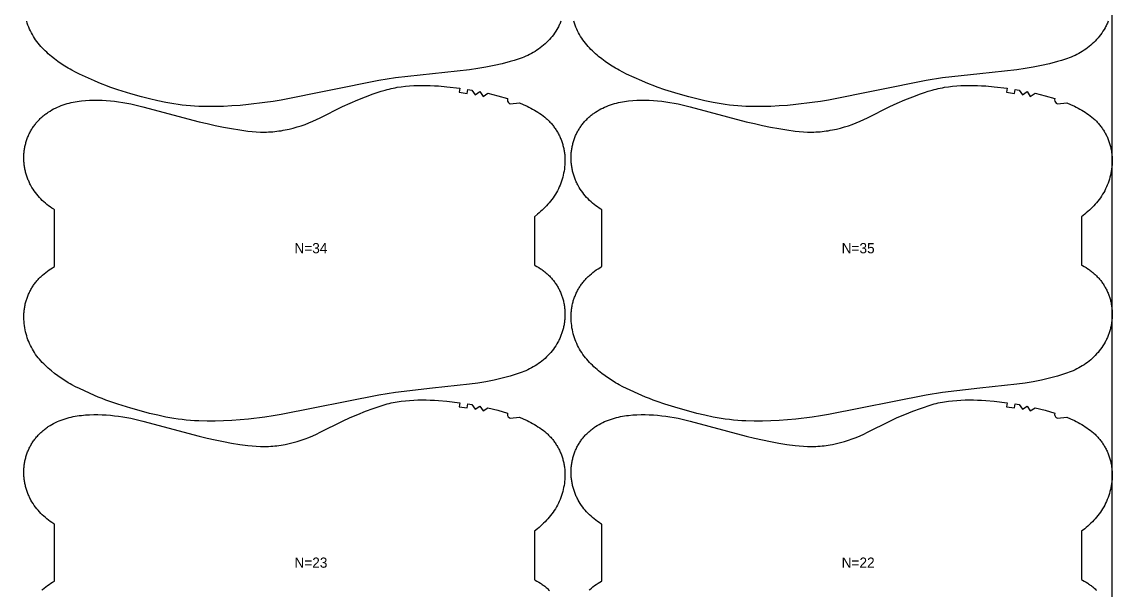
# Model space of a CAD drawing. Header units: inches. Extents: x 0 to 1874, y 0 to 1092.
# Drawn here: x 1339 to 1874, y 535 to 814 of the extents above; entities that cross this region are included whole.
import ezdxf

# ---------------------------------------------------------------- set-up
doc = ezdxf.new("R2010")
doc.units = ezdxf.units.IN

msp = doc.modelspace()

# ---------------------------------------------------------------- linework, layer by layer
at = {"layer": '1'}
for points in [[(0, 0), (1873.6998, 0), (1873.6998, 1091.8845), (0, 1091.8845), (0, 0)], [(1578.7571, 773.4172), (1583.3323, 773.8646), (1585.2064, 773.0794), (1587.0533, 772.2323), (1587.9652, 771.7841), (1588.8686, 771.3186), (1589.763, 770.8352), (1590.6478, 770.3334), (1591.5221, 769.8125), (1592.3843, 769.2714), (1593.2323, 768.7089), (1594.0641, 768.1239), (1594.8776, 767.5152), (1595.6709, 766.8816), (1596.4419, 766.2221), (1596.8184, 765.8822), (1597.1886, 765.5353), (1597.5523, 765.1815), (1597.9093, 764.8207), (1598.2594, 764.4531), (1598.6027, 764.0789), (1598.939, 763.6982), (1599.2681, 763.3113), (1599.59, 762.9181), (1599.9046, 762.519), (1600.2117, 762.114), (1600.5113, 761.7033), (1600.8032, 761.287), (1601.0873, 760.8654), (1601.3635, 760.4385), (1601.6318, 760.0066), (1601.892, 759.5697), (1602.1439, 759.128), (1602.3875, 758.6817), (1602.6228, 758.231), (1602.8496, 757.776), (1603.0678, 757.3168), (1603.2775, 756.8537), (1603.4784, 756.3868), (1603.6706, 755.9162), (1603.854, 755.4422), (1604.0285, 754.9649), (1604.1941, 754.4845), (1604.3506, 754.0011), (1604.4979, 753.5149), (1604.6361, 753.0261), (1604.7651, 752.5348), (1604.8847, 752.0412), (1604.9949, 751.5455), (1605.0957, 751.0478), (1605.1871, 750.5483), (1605.2691, 750.0472), (1605.3419, 749.5446), (1605.4055, 749.0407), (1605.46, 748.5357), (1605.5055, 748.0297), (1605.542, 747.5229), (1605.5884, 746.5076), (1605.5998, 745.4911), (1605.5768, 744.4747), (1605.5199, 743.4598), (1605.4297, 742.4476), (1605.3068, 741.439), (1605.1517, 740.435), (1604.9647, 739.4362), (1604.7466, 738.4437), (1604.4976, 737.4581), (1604.2184, 736.4804), (1603.9095, 735.5113), (1603.5712, 734.5519), (1603.2037, 733.6032), (1602.807, 732.6665), (1602.3811, 731.7432), (1601.926, 730.8344), (1601.4417, 729.9414), (1600.9283, 729.0655), (1600.3858, 728.208), (1599.8144, 727.3697), (1599.2158, 726.5506), (1598.5917, 725.7501), (1597.944, 724.9677), (1597.2746, 724.203), (1596.5852, 723.4555), (1595.8777, 722.7246), (1595.1539, 722.0099), (1594.4155, 721.3109), (1593.6635, 720.6272), (1592.8984, 719.9581), (1592.1212, 719.3033), (1590.5998, 718.0878), (1590.5998, 694.3795), (1591.0064, 694.1734), (1591.8975, 693.6844), (1592.7719, 693.1657), (1593.6282, 692.6176), (1594.0491, 692.3326), (1594.465, 692.0402), (1594.8755, 691.7407), (1595.2806, 691.4339), (1595.6801, 691.1198), (1596.0738, 690.7986), (1596.4614, 690.4703), (1596.8429, 690.1348), (1597.218, 689.7922), (1597.5866, 689.4426), (1597.9484, 689.0859), (1598.3033, 688.7223), (1598.6512, 688.3519), (1598.992, 687.9749), (1599.3255, 687.5914), (1599.6516, 687.2016), (1599.9701, 686.8055), (1600.2808, 686.4035), (1600.5838, 685.9955), (1600.8787, 685.5817), (1601.1656, 685.1623), (1601.4442, 684.7374), (1601.7143, 684.3071), (1601.976, 683.8716), (1602.229, 683.4311), (1602.4731, 682.9857), (1602.7084, 682.5355), (1602.9346, 682.0807), (1603.1519, 681.6215), (1603.3601, 681.1581), (1603.5592, 680.6907), (1603.7492, 680.2194), (1603.9301, 679.7446), (1604.1018, 679.2663), (1604.2643, 678.7848), (1604.4176, 678.3003), (1604.5616, 677.8129), (1604.6963, 677.3229), (1604.8217, 676.8304), (1604.9377, 676.3356), (1605.0443, 675.8388), (1605.1416, 675.3401), (1605.2293, 674.8397), (1605.3077, 674.3377), (1605.3767, 673.8345), (1605.4363, 673.33), (1605.4866, 672.8245), (1605.5277, 672.3181), (1605.5595, 671.811), (1605.5821, 671.3034), (1605.5955, 670.7954), (1605.5998, 670.2872), (1605.595, 669.779), (1605.5811, 669.2709), (1605.5582, 668.7631), (1605.5263, 668.2557), (1605.4855, 667.7489), (1605.4357, 667.243), (1605.3771, 666.7379), (1605.3096, 666.234), (1605.2332, 665.7313), (1605.1479, 665.2302), (1605.0538, 664.7306), (1604.9509, 664.2328), (1604.8391, 663.737), (1604.7185, 663.2433), (1604.5891, 662.7519), (1604.4509, 662.263), (1604.3039, 661.7767), (1604.1481, 661.2933), (1603.9835, 660.8128), (1603.8101, 660.3355), (1603.628, 659.8615), (1603.4371, 659.3909), (1603.2375, 658.9241), (1603.0294, 658.4609), (1602.8127, 658.0017), (1602.5878, 657.5464), (1602.3547, 657.0951), (1602.1136, 656.6479), (1601.6079, 655.7665), (1601.072, 654.9027), (1600.5069, 654.0573), (1599.9139, 653.2312), (1599.2941, 652.4251), (1598.6487, 651.6396), (1597.9785, 650.8755), (1597.2843, 650.1333), (1596.5669, 649.4135), (1595.8272, 648.7168), (1595.066, 648.0436), (1594.284, 647.3947), (1593.4821, 646.7704), (1592.6612, 646.1714), (1591.8221, 645.5978), (1590.9661, 645.0498), (1590.0941, 644.5274), (1589.2071, 644.0308), (1588.3063, 643.5601), (1587.3927, 643.1154), (1586.4672, 642.6968), (1585.5311, 642.3041), (1584.5854, 641.9351), (1583.6312, 641.5875), (1582.6698, 641.2589), (1580.7298, 640.6487), (1578.7747, 640.0852), (1574.8435, 639.0467), (1570.8869, 638.1186), (1566.9039, 637.3046), (1562.8975, 636.6154), (1558.8721, 636.0532), (1540.6828, 634.107), (1522.5039, 632.0666), (1514.4798, 630.7582), (1466.6457, 621.1918), (1462.6333, 620.5404), (1458.6089, 619.9638), (1450.5365, 618.9962), (1446.4877, 618.6333), (1442.4321, 618.3539), (1438.372, 618.1533), (1434.3085, 618.0325), (1430.243, 618), (1426.179, 618.0871), (1424.149, 618.1866), (1422.1214, 618.3262), (1420.0972, 618.5068), (1418.0771, 618.7294), (1416.0621, 618.9942), (1414.0524, 619.2985), (1410.0499, 620.0119), (1406.0709, 620.8441), (1402.1141, 621.7759), (1398.1781, 622.7926), (1392.948, 624.2795), (1386.5015, 626.3073), (1382.6496, 627.6108), (1380.7383, 628.3019), (1378.842, 629.0306), (1376.9629, 629.8018), (1375.0975, 630.6069), (1367.688, 633.964), (1365.8594, 634.8504), (1364.0572, 635.7863), (1363.1686, 636.2777), (1362.289, 636.7851), (1360.5562, 637.8457), (1358.8583, 638.9632), (1357.195, 640.1326), (1355.5668, 641.3505), (1353.9786, 642.6194), (1353.2013, 643.2743), (1352.4363, 643.9433), (1351.6842, 644.6271), (1350.9459, 645.326), (1350.2221, 646.0407), (1349.5146, 646.7716), (1348.8252, 647.5191), (1348.1557, 648.2839), (1347.5081, 649.0662), (1346.884, 649.8667), (1346.2853, 650.6859), (1345.714, 651.5241), (1345.1715, 652.3817), (1344.658, 653.2576), (1344.1738, 654.1505), (1343.7187, 655.0593), (1343.2928, 655.9827), (1342.896, 656.9193), (1342.5285, 657.868), (1342.1903, 658.8275), (1341.8813, 659.7965), (1341.6021, 660.7742), (1341.3532, 661.7598), (1341.135, 662.7524), (1340.9481, 663.7511), (1340.7929, 664.7552), (1340.67, 665.7637), (1340.5799, 666.7759), (1340.523, 667.7908), (1340.5, 668.8072), (1340.5114, 669.8237), (1340.5578, 670.839), (1340.5943, 671.3458), (1340.6397, 671.8518), (1340.6942, 672.3568), (1340.7579, 672.8607), (1340.8306, 673.3633), (1340.9127, 673.8644), (1341.0041, 674.3639), (1341.1048, 674.8616), (1341.2151, 675.3573), (1341.3347, 675.8509), (1341.4636, 676.3422), (1341.6018, 676.831), (1341.7492, 677.3172), (1341.9057, 677.8006), (1342.0712, 678.281), (1342.2457, 678.7583), (1342.4291, 679.2323), (1342.6214, 679.7029), (1342.8223, 680.1698), (1343.032, 680.6329), (1343.2502, 681.0921), (1343.477, 681.5471), (1343.7122, 681.9979), (1343.9559, 682.4441), (1344.2078, 682.8858), (1344.468, 683.3227), (1344.7362, 683.7546), (1345.0125, 684.1815), (1345.2966, 684.6032), (1345.5885, 685.0194), (1345.8881, 685.4301), (1346.1952, 685.8351), (1346.5098, 686.2342), (1346.8317, 686.6274), (1347.1608, 687.0144), (1347.4971, 687.395), (1347.8403, 687.7692), (1348.1905, 688.1368), (1348.5475, 688.4976), (1348.9111, 688.8515), (1349.2813, 689.1983), (1349.6579, 689.5382), (1350.4289, 690.1977), (1351.2222, 690.8313), (1352.0357, 691.44), (1352.8675, 692.025), (1353.7155, 692.5875), (1354.5777, 693.1286), (1355.452, 693.6496), (1355.5, 693.6768), (1355.5, 721.5143), (1355.1337, 721.7337), (1354.2777, 722.2817), (1353.4386, 722.8553), (1352.6177, 723.4543), (1351.8158, 724.0785), (1351.0338, 724.7275), (1350.2725, 725.4007), (1349.5328, 726.0974), (1348.8155, 726.8172), (1348.1213, 727.5594), (1347.4511, 728.3235), (1346.8057, 729.1089), (1346.1859, 729.9151), (1345.5929, 730.7412), (1345.0278, 731.5865), (1344.4919, 732.4503), (1343.9862, 733.3318), (1343.7451, 733.779), (1343.512, 734.2302), (1343.2871, 734.6856), (1343.0704, 735.1448), (1342.8622, 735.6079), (1342.6626, 736.0748), (1342.4718, 736.5453), (1342.2897, 737.0193), (1342.1163, 737.4967), (1341.9517, 737.9772), (1341.7959, 738.4606), (1341.6489, 738.9469), (1341.5107, 739.4358), (1341.3813, 739.9272), (1341.2607, 740.4209), (1341.1489, 740.9167), (1341.046, 741.4145), (1340.9519, 741.914), (1340.8666, 742.4152), (1340.7902, 742.9179), (1340.7227, 743.4218), (1340.664, 743.9268), (1340.6143, 744.4328), (1340.5734, 744.9396), (1340.5416, 745.447), (1340.5187, 745.9548), (1340.5048, 746.4629), (1340.5, 746.9711), (1340.5043, 747.4793), (1340.5177, 747.9873), (1340.5403, 748.4949), (1340.5721, 749.002), (1340.6132, 749.5084), (1340.6635, 750.0139), (1340.7231, 750.5183), (1340.7921, 751.0216), (1340.8705, 751.5236), (1340.9582, 752.024), (1341.0554, 752.5227), (1341.1621, 753.0195), (1341.2781, 753.5143), (1341.4035, 754.0068), (1341.5382, 754.4968), (1341.6822, 754.9842), (1341.8355, 755.4687), (1341.998, 755.9502), (1342.1697, 756.4285), (1342.3506, 756.9033), (1342.5406, 757.3745), (1342.7397, 757.8419), (1342.9479, 758.3053), (1343.1652, 758.7645), (1343.3914, 759.2193), (1343.6266, 759.6696), (1343.8708, 760.115), (1344.1238, 760.5555), (1344.3854, 760.991), (1344.6556, 761.4212), (1344.9342, 761.8461), (1345.221, 762.2656), (1345.516, 762.6793), (1345.8189, 763.0873), (1346.1297, 763.4894), (1346.4482, 763.8855), (1346.7743, 764.2753), (1347.1078, 764.6588), (1347.4485, 765.0358), (1347.7965, 765.4062), (1348.1514, 765.7698), (1348.5132, 766.1265), (1348.8818, 766.4761), (1349.2569, 766.8187), (1349.6383, 767.1542), (1350.026, 767.4825), (1350.4197, 767.8037), (1350.8191, 768.1177), (1351.2243, 768.4245), (1351.6348, 768.7241), (1352.0506, 769.0164), (1352.4715, 769.3015), (1353.3279, 769.8496), (1354.2023, 770.3683), (1355.0934, 770.8573), (1355.9997, 771.3166), (1356.9201, 771.7465), (1357.8535, 772.1475), (1358.7987, 772.5199), (1359.7545, 772.8644), (1360.72, 773.1812), (1361.694, 773.4709), (1362.6754, 773.7339), (1363.6631, 773.9708), (1364.6564, 774.1827), (1365.6547, 774.371), (1366.6573, 774.5369), (1367.6634, 774.6818), (1368.6726, 774.8068), (1370.6971, 775.0026), (1372.7262, 775.1332), (1374.7577, 775.2014), (1376.7898, 775.2085), (1378.8211, 775.1558), (1380.8501, 775.0451), (1382.8758, 774.8803), (1384.8974, 774.6661), (1386.914, 774.4068), (1388.9249, 774.1062), (1390.9289, 773.7642), (1392.925, 773.3802), (1394.9119, 772.9532), (1398.859, 771.9839), (1426.3508, 764.6333), (1430.3023, 763.6778), (1434.2703, 762.7938), (1438.2548, 761.9874), (1442.2536, 761.2558), (1446.2653, 760.602), (1450.2943, 760.0607), (1452.3166, 759.8466), (1454.3431, 759.6825), (1456.3726, 759.5798), (1457.3881, 759.555), (1458.4037, 759.5498), (1459.4193, 759.5652), (1460.4346, 759.6013), (1461.4492, 759.6576), (1462.4626, 759.7338), (1463.4745, 759.8295), (1464.4844, 759.9444), (1465.4921, 760.0782), (1466.497, 760.2304), (1467.4988, 760.4007), (1468.4974, 760.5886), (1470.4843, 761.0152), (1472.4568, 761.506), (1474.4138, 762.0569), (1476.354, 762.6646), (1478.2755, 763.3289), (1480.1757, 764.0501), (1482.0524, 764.8289), (1483.9047, 765.6633), (1485.7371, 766.5418), (1496.6331, 772.0222), (1500.3305, 773.7112), (1504.0734, 775.2984), (1507.8508, 776.799), (1511.6615, 778.2156), (1513.5803, 778.8897), (1515.5107, 779.5281), (1517.4556, 780.1162), (1518.4344, 780.3869), (1519.4179, 780.6396), (1520.4064, 780.8728), (1521.3995, 781.0867), (1522.3968, 781.2819), (1523.3977, 781.4589), (1525.4085, 781.7605), (1527.4282, 781.996), (1529.4533, 782.17), (1531.4821, 782.2885), (1533.5135, 782.3579), (1535.5461, 782.3845), (1537.5789, 782.3735), (1539.6109, 782.3256), (1541.6416, 782.2405), (1543.6702, 782.1178), (1547.7195, 781.7652), (1554.0677, 780.997), (1553.7964, 779.0155), (1557.7127, 778.4389), (1558.0249, 780.4144), (1559.9986, 780.091), (1561.6095, 777.7769), (1563.9335, 779.3726), (1565.4794, 777.0165), (1567.8466, 778.5443), (1572.6847, 777.2868), (1577.4967, 775.9325), (1577.3989, 775.319), (1577.4938, 774.705), (1577.7721, 774.1496), (1578.2071, 773.7061), (1578.7571, 773.4172)], [(1846.8571, 773.4172), (1851.4323, 773.8646), (1853.3064, 773.0794), (1855.1533, 772.2323), (1856.0652, 771.7841), (1856.9686, 771.3186), (1857.863, 770.8352), (1858.7478, 770.3334), (1859.6221, 769.8125), (1860.4843, 769.2714), (1861.3323, 768.7089), (1862.1641, 768.1239), (1862.9776, 767.5152), (1863.7709, 766.8816), (1864.5419, 766.2221), (1864.9184, 765.8822), (1865.2886, 765.5353), (1865.6523, 765.1815), (1866.0093, 764.8207), (1866.3594, 764.4531), (1866.7027, 764.0789), (1867.039, 763.6982), (1867.3681, 763.3113), (1867.69, 762.9181), (1868.0046, 762.519), (1868.3117, 762.114), (1868.6113, 761.7033), (1868.9032, 761.287), (1869.1873, 760.8654), (1869.4635, 760.4385), (1869.7318, 760.0066), (1869.992, 759.5697), (1870.2439, 759.128), (1870.4875, 758.6817), (1870.7228, 758.231), (1870.9496, 757.776), (1871.1678, 757.3168), (1871.3775, 756.8537), (1871.5784, 756.3868), (1871.7706, 755.9162), (1871.954, 755.4422), (1872.1285, 754.9649), (1872.2941, 754.4845), (1872.4506, 754.0011), (1872.5979, 753.5149), (1872.7361, 753.0261), (1872.8651, 752.5348), (1872.9847, 752.0412), (1873.0949, 751.5455), (1873.1957, 751.0478), (1873.2871, 750.5483), (1873.3691, 750.0472), (1873.4419, 749.5446), (1873.5055, 749.0407), (1873.56, 748.5357), (1873.6055, 748.0297), (1873.642, 747.5229), (1873.6884, 746.5076), (1873.6998, 745.4911), (1873.6768, 744.4747), (1873.6199, 743.4598), (1873.5297, 742.4476), (1873.4068, 741.439), (1873.2517, 740.435), (1873.0647, 739.4362), (1872.8466, 738.4437), (1872.5976, 737.4581), (1872.3184, 736.4804), (1872.0095, 735.5113), (1871.6712, 734.5519), (1871.3037, 733.6032), (1870.907, 732.6665), (1870.4811, 731.7432), (1870.026, 730.8344), (1869.5417, 729.9414), (1869.0283, 729.0655), (1868.4858, 728.208), (1867.9144, 727.3697), (1867.3158, 726.5506), (1866.6917, 725.7501), (1866.044, 724.9677), (1865.3746, 724.203), (1864.6852, 723.4555), (1863.9777, 722.7246), (1863.2539, 722.0099), (1862.5155, 721.3109), (1861.7635, 720.6272), (1860.9984, 719.9581), (1860.2212, 719.3033), (1858.6998, 718.0878), (1858.6998, 694.3795), (1859.1064, 694.1734), (1859.9975, 693.6844), (1860.8719, 693.1657), (1861.7282, 692.6176), (1862.1491, 692.3326), (1862.565, 692.0402), (1862.9755, 691.7407), (1863.3806, 691.4339), (1863.7801, 691.1198), (1864.1738, 690.7986), (1864.5614, 690.4703), (1864.9429, 690.1348), (1865.318, 689.7922), (1865.6866, 689.4426), (1866.0484, 689.0859), (1866.4033, 688.7223), (1866.7512, 688.3519), (1867.092, 687.9749), (1867.4255, 687.5914), (1867.7516, 687.2016), (1868.0701, 686.8055), (1868.3808, 686.4035), (1868.6838, 685.9955), (1868.9787, 685.5817), (1869.2656, 685.1623), (1869.5442, 684.7374), (1869.8143, 684.3071), (1870.076, 683.8716), (1870.329, 683.4311), (1870.5731, 682.9857), (1870.8084, 682.5355), (1871.0346, 682.0807), (1871.2519, 681.6215), (1871.4601, 681.1581), (1871.6592, 680.6907), (1871.8492, 680.2194), (1872.0301, 679.7446), (1872.2018, 679.2663), (1872.3643, 678.7848), (1872.5176, 678.3003), (1872.6616, 677.8129), (1872.7963, 677.3229), (1872.9217, 676.8304), (1873.0377, 676.3356), (1873.1443, 675.8388), (1873.2416, 675.3401), (1873.3293, 674.8397), (1873.4077, 674.3377), (1873.4767, 673.8345), (1873.5363, 673.33), (1873.5866, 672.8245), (1873.6277, 672.3181), (1873.6595, 671.811), (1873.6821, 671.3034), (1873.6955, 670.7954), (1873.6998, 670.2872), (1873.695, 669.779), (1873.6811, 669.2709), (1873.6582, 668.7631), (1873.6263, 668.2557), (1873.5855, 667.7489), (1873.5357, 667.243), (1873.4771, 666.7379), (1873.4096, 666.234), (1873.3332, 665.7313), (1873.2479, 665.2302), (1873.1538, 664.7306), (1873.0509, 664.2328), (1872.9391, 663.737), (1872.8185, 663.2433), (1872.6891, 662.7519), (1872.5509, 662.263), (1872.4039, 661.7767), (1872.2481, 661.2933), (1872.0835, 660.8128), (1871.9101, 660.3355), (1871.728, 659.8615), (1871.5371, 659.3909), (1871.3375, 658.9241), (1871.1294, 658.4609), (1870.9127, 658.0017), (1870.6878, 657.5464), (1870.4547, 657.0951), (1870.2136, 656.6479), (1869.7079, 655.7665), (1869.172, 654.9027), (1868.6069, 654.0573), (1868.0139, 653.2312), (1867.3941, 652.4251), (1866.7487, 651.6396), (1866.0785, 650.8755), (1865.3843, 650.1333), (1864.6669, 649.4135), (1863.9272, 648.7168), (1863.166, 648.0436), (1862.384, 647.3947), (1861.5821, 646.7704), (1860.7612, 646.1714), (1859.9221, 645.5978), (1859.0661, 645.0498), (1858.1941, 644.5274), (1857.3071, 644.0308), (1856.4063, 643.5601), (1855.4927, 643.1154), (1854.5672, 642.6968), (1853.6311, 642.3041), (1852.6854, 641.9351), (1851.7312, 641.5875), (1850.7698, 641.2589), (1848.8298, 640.6487), (1846.8747, 640.0852), (1842.9435, 639.0467), (1838.9869, 638.1186), (1835.0039, 637.3046), (1830.9975, 636.6154), (1826.9721, 636.0532), (1808.7828, 634.107), (1790.6039, 632.0666), (1782.5798, 630.7582), (1734.7457, 621.1918), (1730.7333, 620.5404), (1726.7089, 619.9638), (1718.6365, 618.9962), (1714.5877, 618.6333), (1710.5321, 618.3539), (1706.472, 618.1533), (1702.4085, 618.0325), (1698.343, 618), (1694.279, 618.0871), (1692.249, 618.1866), (1690.2214, 618.3262), (1688.1972, 618.5068), (1686.1771, 618.7294), (1684.1621, 618.9942), (1682.1524, 619.2985), (1678.1499, 620.0119), (1674.1709, 620.8441), (1670.2141, 621.7759), (1666.2781, 622.7926), (1661.048, 624.2795), (1654.6015, 626.3073), (1650.7496, 627.6108), (1648.8383, 628.3019), (1646.942, 629.0306), (1645.0629, 629.8018), (1643.1975, 630.6069), (1635.788, 633.964), (1633.9594, 634.8504), (1632.1572, 635.7863), (1631.2686, 636.2777), (1630.389, 636.7851), (1628.6562, 637.8457), (1626.9583, 638.9632), (1625.295, 640.1326), (1623.6668, 641.3505), (1622.0786, 642.6194), (1621.3013, 643.2743), (1620.5363, 643.9433), (1619.7842, 644.6271), (1619.0459, 645.326), (1618.3221, 646.0407), (1617.6146, 646.7716), (1616.9252, 647.5191), (1616.2557, 648.2839), (1615.6081, 649.0662), (1614.984, 649.8667), (1614.3853, 650.6859), (1613.814, 651.5241), (1613.2715, 652.3817), (1612.758, 653.2576), (1612.2738, 654.1505), (1611.8187, 655.0593), (1611.3928, 655.9827), (1610.996, 656.9193), (1610.6285, 657.868), (1610.2903, 658.8275), (1609.9813, 659.7965), (1609.7021, 660.7742), (1609.4532, 661.7598), (1609.235, 662.7524), (1609.0481, 663.7511), (1608.8929, 664.7552), (1608.77, 665.7637), (1608.6799, 666.7759), (1608.623, 667.7908), (1608.6, 668.8072), (1608.6114, 669.8237), (1608.6578, 670.839), (1608.6943, 671.3458), (1608.7397, 671.8518), (1608.7942, 672.3568), (1608.8579, 672.8607), (1608.9306, 673.3633), (1609.0127, 673.8644), (1609.1041, 674.3639), (1609.2048, 674.8616), (1609.3151, 675.3573), (1609.4347, 675.8509), (1609.5636, 676.3422), (1609.7018, 676.831), (1609.8492, 677.3172), (1610.0057, 677.8006), (1610.1712, 678.281), (1610.3457, 678.7583), (1610.5291, 679.2323), (1610.7214, 679.7029), (1610.9223, 680.1698), (1611.132, 680.6329), (1611.3502, 681.0921), (1611.577, 681.5471), (1611.8122, 681.9979), (1612.0559, 682.4441), (1612.3078, 682.8858), (1612.568, 683.3227), (1612.8362, 683.7546), (1613.1125, 684.1815), (1613.3966, 684.6032), (1613.6885, 685.0194), (1613.9881, 685.4301), (1614.2952, 685.8351), (1614.6098, 686.2342), (1614.9317, 686.6274), (1615.2608, 687.0144), (1615.5971, 687.395), (1615.9403, 687.7692), (1616.2905, 688.1368), (1616.6475, 688.4976), (1617.0111, 688.8515), (1617.3813, 689.1983), (1617.7579, 689.5382), (1618.5289, 690.1977), (1619.3222, 690.8313), (1620.1357, 691.44), (1620.9675, 692.025), (1621.8155, 692.5875), (1622.6777, 693.1286), (1623.552, 693.6496), (1623.6, 693.6768), (1623.6, 721.5143), (1623.2337, 721.7337), (1622.3777, 722.2817), (1621.5386, 722.8553), (1620.7177, 723.4543), (1619.9158, 724.0785), (1619.1338, 724.7275), (1618.3725, 725.4007), (1617.6328, 726.0974), (1616.9155, 726.8172), (1616.2213, 727.5594), (1615.5511, 728.3235), (1614.9057, 729.1089), (1614.2859, 729.9151), (1613.6929, 730.7412), (1613.1278, 731.5865), (1612.5919, 732.4503), (1612.0862, 733.3318), (1611.8451, 733.779), (1611.612, 734.2302), (1611.3871, 734.6856), (1611.1704, 735.1448), (1610.9622, 735.6079), (1610.7626, 736.0748), (1610.5718, 736.5453), (1610.3897, 737.0193), (1610.2163, 737.4967), (1610.0517, 737.9772), (1609.8959, 738.4606), (1609.7489, 738.9469), (1609.6107, 739.4358), (1609.4813, 739.9272), (1609.3607, 740.4209), (1609.2489, 740.9167), (1609.146, 741.4145), (1609.0519, 741.914), (1608.9666, 742.4152), (1608.8902, 742.9179), (1608.8227, 743.4218), (1608.764, 743.9268), (1608.7143, 744.4328), (1608.6734, 744.9396), (1608.6416, 745.447), (1608.6187, 745.9548), (1608.6048, 746.4629), (1608.6, 746.9711), (1608.6043, 747.4793), (1608.6177, 747.9873), (1608.6403, 748.4949), (1608.6721, 749.002), (1608.7132, 749.5084), (1608.7635, 750.0139), (1608.8231, 750.5183), (1608.8921, 751.0216), (1608.9705, 751.5236), (1609.0582, 752.024), (1609.1554, 752.5227), (1609.2621, 753.0195), (1609.3781, 753.5143), (1609.5035, 754.0068), (1609.6382, 754.4968), (1609.7822, 754.9842), (1609.9355, 755.4687), (1610.098, 755.9502), (1610.2697, 756.4285), (1610.4506, 756.9033), (1610.6406, 757.3745), (1610.8397, 757.8419), (1611.0479, 758.3053), (1611.2652, 758.7645), (1611.4914, 759.2193), (1611.7266, 759.6696), (1611.9708, 760.115), (1612.2238, 760.5555), (1612.4854, 760.991), (1612.7556, 761.4212), (1613.0342, 761.8461), (1613.321, 762.2656), (1613.616, 762.6793), (1613.9189, 763.0873), (1614.2297, 763.4894), (1614.5482, 763.8855), (1614.8743, 764.2753), (1615.2078, 764.6588), (1615.5485, 765.0358), (1615.8965, 765.4062), (1616.2514, 765.7698), (1616.6132, 766.1265), (1616.9818, 766.4761), (1617.3569, 766.8187), (1617.7383, 767.1542), (1618.126, 767.4825), (1618.5197, 767.8037), (1618.9191, 768.1177), (1619.3243, 768.4245), (1619.7348, 768.7241), (1620.1506, 769.0164), (1620.5715, 769.3015), (1621.4279, 769.8496), (1622.3023, 770.3683), (1623.1934, 770.8573), (1624.0997, 771.3166), (1625.0201, 771.7465), (1625.9535, 772.1475), (1626.8987, 772.5199), (1627.8545, 772.8644), (1628.82, 773.1812), (1629.794, 773.4709), (1630.7754, 773.7339), (1631.7631, 773.9708), (1632.7564, 774.1827), (1633.7547, 774.371), (1634.7573, 774.5369), (1635.7634, 774.6818), (1636.7726, 774.8068), (1638.7971, 775.0026), (1640.8262, 775.1332), (1642.8577, 775.2014), (1644.8898, 775.2085), (1646.9211, 775.1558), (1648.9501, 775.0451), (1650.9758, 774.8803), (1652.9974, 774.6661), (1655.014, 774.4068), (1657.0249, 774.1062), (1659.0289, 773.7642), (1661.025, 773.3802), (1663.0119, 772.9532), (1666.959, 771.9839), (1694.4508, 764.6333), (1698.4023, 763.6778), (1702.3703, 762.7938), (1706.3548, 761.9874), (1710.3536, 761.2558), (1714.3653, 760.602), (1718.3943, 760.0607), (1720.4166, 759.8466), (1722.4431, 759.6825), (1724.4726, 759.5798), (1725.4881, 759.555), (1726.5037, 759.5498), (1727.5193, 759.5652), (1728.5346, 759.6013), (1729.5492, 759.6576), (1730.5626, 759.7338), (1731.5745, 759.8295), (1732.5844, 759.9444), (1733.5921, 760.0782), (1734.597, 760.2304), (1735.5988, 760.4007), (1736.5974, 760.5886), (1738.5843, 761.0152), (1740.5568, 761.506), (1742.5138, 762.0569), (1744.454, 762.6646), (1746.3755, 763.3289), (1748.2757, 764.0501), (1750.1524, 764.8289), (1752.0047, 765.6633), (1753.8371, 766.5418), (1764.7331, 772.0222), (1768.4305, 773.7112), (1772.1734, 775.2984), (1775.9508, 776.799), (1779.7615, 778.2156), (1781.6803, 778.8897), (1783.6107, 779.5281), (1785.5556, 780.1162), (1786.5344, 780.3869), (1787.5179, 780.6396), (1788.5064, 780.8728), (1789.4995, 781.0867), (1790.4968, 781.2819), (1791.4977, 781.4589), (1793.5085, 781.7605), (1795.5282, 781.996), (1797.5533, 782.17), (1799.5821, 782.2885), (1801.6135, 782.3579), (1803.6461, 782.3845), (1805.6789, 782.3735), (1807.7109, 782.3256), (1809.7416, 782.2405), (1811.7702, 782.1178), (1815.8195, 781.7652), (1822.1677, 780.997), (1821.8964, 779.0155), (1825.8127, 778.4389), (1826.1249, 780.4144), (1828.0986, 780.091), (1829.7095, 777.7769), (1832.0335, 779.3726), (1833.5794, 777.0165), (1835.9466, 778.5443), (1840.7847, 777.2868), (1845.5967, 775.9325), (1845.4989, 775.319), (1845.5938, 774.705), (1845.8721, 774.1496), (1846.3071, 773.7061), (1846.8571, 773.4172)]]:
    msp.add_lwpolyline(points, close=True, dxfattribs=at)
for points in [[(1603.628, 813.8615), (1603.4371, 813.3909), (1603.2375, 812.9241), (1603.0294, 812.4609), (1602.8127, 812.0017), (1602.5878, 811.5464), (1602.3547, 811.0951), (1602.1136, 810.6479), (1601.6079, 809.7665), (1601.072, 808.9027), (1600.5069, 808.0573), (1599.9139, 807.2312), (1599.2941, 806.4251), (1598.6487, 805.6396), (1597.9785, 804.8755), (1597.2843, 804.1333), (1596.5669, 803.4135), (1595.8272, 802.7168), (1595.066, 802.0436), (1594.284, 801.3947), (1593.4821, 800.7704), (1592.6612, 800.1714), (1591.8221, 799.5978), (1590.9661, 799.0498), (1590.0941, 798.5274), (1589.2071, 798.0308), (1588.3063, 797.5601), (1587.3927, 797.1154), (1586.4672, 796.6968), (1585.5311, 796.3041), (1584.5854, 795.9351), (1583.6312, 795.5875), (1582.6698, 795.2589), (1580.7298, 794.6487), (1578.7747, 794.0852), (1574.8435, 793.0467), (1570.8869, 792.1186), (1566.9039, 791.3046), (1562.8975, 790.6154), (1558.8721, 790.0532), (1540.6828, 788.107), (1522.5039, 786.0666), (1514.4798, 784.7582), (1466.6457, 775.1918), (1462.6333, 774.5404), (1458.6089, 773.9638), (1450.5365, 772.9962), (1446.4877, 772.6333), (1442.4321, 772.3539), (1438.372, 772.1533), (1434.3085, 772.0325), (1430.243, 772), (1426.179, 772.0871), (1424.149, 772.1866), (1422.1214, 772.3262), (1420.0972, 772.5068), (1418.0771, 772.7294), (1416.0621, 772.9942), (1414.0524, 773.2985), (1410.0499, 774.0119), (1406.0709, 774.8441), (1402.1141, 775.7759), (1398.1781, 776.7926), (1392.948, 778.2795), (1386.5015, 780.3073), (1382.6496, 781.6108), (1380.7383, 782.3019), (1378.842, 783.0306), (1376.9629, 783.8018), (1375.0975, 784.6069), (1367.688, 787.964), (1365.8594, 788.8504), (1364.0572, 789.7863), (1363.1686, 790.2777), (1362.289, 790.7851), (1360.5562, 791.8457), (1358.8583, 792.9632), (1357.195, 794.1326), (1355.5668, 795.3505), (1353.9786, 796.6194), (1353.2013, 797.2743), (1352.4363, 797.9433), (1351.6842, 798.6271), (1350.9459, 799.326), (1350.2221, 800.0407), (1349.5146, 800.7716), (1348.8252, 801.5191), (1348.1557, 802.2839), (1347.5081, 803.0662), (1346.884, 803.8667), (1346.2853, 804.6859), (1345.714, 805.5241), (1345.1715, 806.3817), (1344.658, 807.2576), (1344.1738, 808.1505), (1343.7187, 809.0593), (1343.2928, 809.9827), (1342.896, 810.9193), (1342.5285, 811.868), (1342.1903, 812.8275), (1341.8813, 813.7965)], [(1871.728, 813.8615), (1871.5371, 813.3909), (1871.3375, 812.9241), (1871.1294, 812.4609), (1870.9127, 812.0017), (1870.6878, 811.5464), (1870.4547, 811.0951), (1870.2136, 810.6479), (1869.7079, 809.7665), (1869.172, 808.9027), (1868.6069, 808.0573), (1868.0139, 807.2312), (1867.3941, 806.4251), (1866.7487, 805.6396), (1866.0785, 804.8755), (1865.3843, 804.1333), (1864.6669, 803.4135), (1863.9272, 802.7168), (1863.166, 802.0436), (1862.384, 801.3947), (1861.5821, 800.7704), (1860.7612, 800.1714), (1859.9221, 799.5978), (1859.0661, 799.0498), (1858.1941, 798.5274), (1857.3071, 798.0308), (1856.4063, 797.5601), (1855.4927, 797.1154), (1854.5672, 796.6968), (1853.6311, 796.3041), (1852.6854, 795.9351), (1851.7312, 795.5875), (1850.7698, 795.2589), (1848.8298, 794.6487), (1846.8747, 794.0852), (1842.9435, 793.0467), (1838.9869, 792.1186), (1835.0039, 791.3046), (1830.9975, 790.6154), (1826.9721, 790.0532), (1808.7828, 788.107), (1790.6039, 786.0666), (1782.5798, 784.7582), (1734.7457, 775.1918), (1730.7333, 774.5404), (1726.7089, 773.9638), (1718.6365, 772.9962), (1714.5877, 772.6333), (1710.5321, 772.3539), (1706.472, 772.1533), (1702.4085, 772.0325), (1698.343, 772), (1694.279, 772.0871), (1692.249, 772.1866), (1690.2214, 772.3262), (1688.1972, 772.5068), (1686.1771, 772.7294), (1684.1621, 772.9942), (1682.1524, 773.2985), (1678.1499, 774.0119), (1674.1709, 774.8441), (1670.2141, 775.7759), (1666.2781, 776.7926), (1661.048, 778.2795), (1654.6015, 780.3073), (1650.7496, 781.6108), (1648.8383, 782.3019), (1646.942, 783.0306), (1645.0629, 783.8018), (1643.1975, 784.6069), (1635.788, 787.964), (1633.9594, 788.8504), (1632.1572, 789.7863), (1631.2686, 790.2777), (1630.389, 790.7851), (1628.6562, 791.8457), (1626.9583, 792.9632), (1625.295, 794.1326), (1623.6668, 795.3505), (1622.0786, 796.6194), (1621.3013, 797.2743), (1620.5363, 797.9433), (1619.7842, 798.6271), (1619.0459, 799.326), (1618.3221, 800.0407), (1617.6146, 800.7716), (1616.9252, 801.5191), (1616.2557, 802.2839), (1615.6081, 803.0662), (1614.984, 803.8667), (1614.3853, 804.6859), (1613.814, 805.5241), (1613.2715, 806.3817), (1612.758, 807.2576), (1612.2738, 808.1505), (1611.8187, 809.0593), (1611.3928, 809.9827), (1610.996, 810.9193), (1610.6285, 811.868), (1610.2903, 812.8275), (1609.9813, 813.7965)], [(1349.2813, 535.1983), (1349.6579, 535.5382), (1350.4289, 536.1977), (1351.2222, 536.8313), (1352.0357, 537.44), (1352.8675, 538.025), (1353.7155, 538.5875), (1354.5777, 539.1286), (1355.452, 539.6496), (1355.5, 539.6768), (1355.5, 567.5143), (1355.1337, 567.7337), (1354.2777, 568.2817), (1353.4386, 568.8553), (1352.6177, 569.4543), (1351.8158, 570.0785), (1351.0338, 570.7275), (1350.2725, 571.4007), (1349.5328, 572.0974), (1348.8155, 572.8172), (1348.1213, 573.5594), (1347.4511, 574.3235), (1346.8057, 575.1089), (1346.1859, 575.9151), (1345.5929, 576.7412), (1345.0278, 577.5865), (1344.4919, 578.4503), (1343.9862, 579.3318), (1343.7451, 579.779), (1343.512, 580.2302), (1343.2871, 580.6856), (1343.0704, 581.1448), (1342.8622, 581.6079), (1342.6626, 582.0748), (1342.4718, 582.5453), (1342.2897, 583.0193), (1342.1163, 583.4967), (1341.9517, 583.9772), (1341.7959, 584.4606), (1341.6489, 584.9469), (1341.5107, 585.4358), (1341.3813, 585.9272), (1341.2607, 586.4209), (1341.1489, 586.9167), (1341.046, 587.4145), (1340.9519, 587.914), (1340.8666, 588.4152), (1340.7902, 588.9179), (1340.7227, 589.4218), (1340.664, 589.9268), (1340.6143, 590.4328), (1340.5734, 590.9396), (1340.5416, 591.447), (1340.5187, 591.9548), (1340.5048, 592.4629), (1340.5, 592.9711), (1340.5043, 593.4793), (1340.5177, 593.9873), (1340.5403, 594.4949), (1340.5721, 595.002), (1340.6132, 595.5084), (1340.6635, 596.0139), (1340.7231, 596.5183), (1340.7921, 597.0216), (1340.8705, 597.5236), (1340.9582, 598.024), (1341.0554, 598.5227), (1341.1621, 599.0195), (1341.2781, 599.5143), (1341.4035, 600.0068), (1341.5382, 600.4968), (1341.6822, 600.9842), (1341.8355, 601.4687), (1341.998, 601.9502), (1342.1697, 602.4285), (1342.3506, 602.9033), (1342.5406, 603.3745), (1342.7397, 603.8419), (1342.9479, 604.3053), (1343.1652, 604.7645), (1343.3914, 605.2193), (1343.6266, 605.6696), (1343.8708, 606.115), (1344.1238, 606.5555), (1344.3854, 606.991), (1344.6556, 607.4212), (1344.9342, 607.8461), (1345.221, 608.2656), (1345.516, 608.6793), (1345.8189, 609.0873), (1346.1297, 609.4894), (1346.4482, 609.8855), (1346.7743, 610.2753), (1347.1078, 610.6588), (1347.4485, 611.0358), (1347.7965, 611.4062), (1348.1514, 611.7698), (1348.5132, 612.1265), (1348.8818, 612.4761), (1349.2569, 612.8187), (1349.6383, 613.1542), (1350.026, 613.4825), (1350.4197, 613.8037), (1350.8191, 614.1177), (1351.2243, 614.4245), (1351.6348, 614.7241), (1352.0506, 615.0164), (1352.4715, 615.3015), (1353.3279, 615.8496), (1354.2023, 616.3683), (1355.0934, 616.8573), (1355.9997, 617.3166), (1356.9201, 617.7465), (1357.8535, 618.1475), (1358.7987, 618.5199), (1359.7545, 618.8644), (1360.72, 619.1812), (1361.694, 619.4709), (1362.6754, 619.7339), (1363.6631, 619.9708), (1364.6564, 620.1827), (1365.6547, 620.371), (1366.6573, 620.5369), (1367.6634, 620.6818), (1368.6726, 620.8068), (1370.6971, 621.0026), (1372.7262, 621.1332), (1374.7577, 621.2014), (1376.7898, 621.2085), (1378.8211, 621.1558), (1380.8501, 621.0451), (1382.8758, 620.8803), (1384.8974, 620.6661), (1386.914, 620.4068), (1388.9249, 620.1062), (1390.9289, 619.7642), (1392.925, 619.3802), (1394.9119, 618.9532), (1398.859, 617.9839), (1426.3508, 610.6333), (1430.3023, 609.6778), (1434.2703, 608.7938), (1438.2548, 607.9874), (1442.2536, 607.2558), (1446.2653, 606.602), (1450.2943, 606.0607), (1452.3166, 605.8466), (1454.3431, 605.6825), (1456.3726, 605.5798), (1457.3881, 605.555), (1458.4037, 605.5498), (1459.4193, 605.5652), (1460.4346, 605.6013), (1461.4492, 605.6576), (1462.4626, 605.7338), (1463.4745, 605.8295), (1464.4844, 605.9444), (1465.4921, 606.0782), (1466.497, 606.2304), (1467.4988, 606.4007), (1468.4974, 606.5886), (1470.4843, 607.0152), (1472.4568, 607.506), (1474.4138, 608.0569), (1476.354, 608.6646), (1478.2755, 609.3289), (1480.1757, 610.0501), (1482.0524, 610.8289), (1483.9047, 611.6633), (1485.7371, 612.5418), (1496.6331, 618.0222), (1500.3305, 619.7112), (1504.0734, 621.2984), (1507.8508, 622.799), (1511.6615, 624.2156), (1513.5803, 624.8897), (1515.5107, 625.5281), (1517.4556, 626.1162), (1518.4344, 626.3869), (1519.4179, 626.6396), (1520.4064, 626.8728), (1521.3995, 627.0867), (1522.3968, 627.2819), (1523.3977, 627.4589), (1525.4085, 627.7605), (1527.4282, 627.996), (1529.4533, 628.17), (1531.4821, 628.2885), (1533.5135, 628.3579), (1535.5461, 628.3845), (1537.5789, 628.3735), (1539.6109, 628.3256), (1541.6416, 628.2405), (1543.6702, 628.1178), (1547.7195, 627.7652), (1554.0677, 626.997), (1553.7964, 625.0155), (1557.7127, 624.4389), (1558.0249, 626.4144), (1559.9986, 626.091), (1561.6095, 623.7769), (1563.9335, 625.3726), (1565.4794, 623.0165), (1567.8466, 624.5443), (1572.6847, 623.2868), (1577.4967, 621.9325), (1577.3989, 621.319), (1577.4938, 620.705), (1577.7721, 620.1496), (1578.2071, 619.7061), (1578.7571, 619.4172), (1578.7571, 619.4172), (1583.3323, 619.8646), (1585.2064, 619.0794), (1587.0533, 618.2323), (1587.9652, 617.7841), (1588.8686, 617.3186), (1589.763, 616.8352), (1590.6478, 616.3334), (1591.5221, 615.8125), (1592.3843, 615.2714), (1593.2323, 614.7089), (1594.0641, 614.1239), (1594.8776, 613.5152), (1595.6709, 612.8816), (1596.4419, 612.2221), (1596.8184, 611.8822), (1597.1886, 611.5353), (1597.5523, 611.1815), (1597.9093, 610.8207), (1598.2594, 610.4531), (1598.6027, 610.0789), (1598.939, 609.6982), (1599.2681, 609.3113), (1599.59, 608.9181), (1599.9046, 608.519), (1600.2117, 608.114), (1600.5113, 607.7033), (1600.8032, 607.287), (1601.0873, 606.8654), (1601.3635, 606.4385), (1601.6318, 606.0066), (1601.892, 605.5697), (1602.1439, 605.128), (1602.3875, 604.6817), (1602.6228, 604.231), (1602.8496, 603.776), (1603.0678, 603.3168), (1603.2775, 602.8537), (1603.4784, 602.3868), (1603.6706, 601.9162), (1603.854, 601.4422), (1604.0285, 600.9649), (1604.1941, 600.4845), (1604.3506, 600.0011), (1604.4979, 599.5149), (1604.6361, 599.0261), (1604.7651, 598.5348), (1604.8847, 598.0412), (1604.9949, 597.5455), (1605.0957, 597.0478), (1605.1871, 596.5483), (1605.2691, 596.0472), (1605.3419, 595.5446), (1605.4055, 595.0407), (1605.46, 594.5357), (1605.5055, 594.0297), (1605.542, 593.5229), (1605.5884, 592.5076), (1605.5998, 591.4911), (1605.5768, 590.4747), (1605.5199, 589.4598), (1605.4297, 588.4476), (1605.3068, 587.439), (1605.1517, 586.435), (1604.9647, 585.4362), (1604.7466, 584.4437), (1604.4976, 583.4581), (1604.2184, 582.4804), (1603.9095, 581.5113), (1603.5712, 580.5519), (1603.2037, 579.6032), (1602.807, 578.6665), (1602.3811, 577.7432), (1601.926, 576.8344), (1601.4417, 575.9414), (1600.9283, 575.0655), (1600.3858, 574.208), (1599.8144, 573.3697), (1599.2158, 572.5506), (1598.5917, 571.7501), (1597.944, 570.9677), (1597.2746, 570.203), (1596.5852, 569.4555), (1595.8777, 568.7246), (1595.1539, 568.0099), (1594.4155, 567.3109), (1593.6635, 566.6272), (1592.8984, 565.9581), (1592.1212, 565.3033), (1590.5998, 564.0878), (1590.5998, 540.3795), (1591.0064, 540.1734), (1591.8975, 539.6844), (1592.7719, 539.1657), (1593.6282, 538.6176), (1594.0491, 538.3326), (1594.465, 538.0402), (1594.8755, 537.7407), (1595.2806, 537.4339), (1595.6801, 537.1198), (1596.0738, 536.7986), (1596.4614, 536.4703), (1596.8429, 536.1348), (1597.218, 535.7922), (1597.5866, 535.4426), (1597.9484, 535.0859)], [(1617.3813, 535.1983), (1617.7579, 535.5382), (1618.5289, 536.1977), (1619.3222, 536.8313), (1620.1357, 537.44), (1620.9675, 538.025), (1621.8155, 538.5875), (1622.6777, 539.1286), (1623.552, 539.6496), (1623.6, 539.6768), (1623.6, 567.5143), (1623.2337, 567.7337), (1622.3777, 568.2817), (1621.5386, 568.8553), (1620.7177, 569.4543), (1619.9158, 570.0785), (1619.1338, 570.7275), (1618.3725, 571.4007), (1617.6328, 572.0974), (1616.9155, 572.8172), (1616.2213, 573.5594), (1615.5511, 574.3235), (1614.9057, 575.1089), (1614.2859, 575.9151), (1613.6929, 576.7412), (1613.1278, 577.5865), (1612.5919, 578.4503), (1612.0862, 579.3318), (1611.8451, 579.779), (1611.612, 580.2302), (1611.3871, 580.6856), (1611.1704, 581.1448), (1610.9622, 581.6079), (1610.7626, 582.0748), (1610.5718, 582.5453), (1610.3897, 583.0193), (1610.2163, 583.4967), (1610.0517, 583.9772), (1609.8959, 584.4606), (1609.7489, 584.9469), (1609.6107, 585.4358), (1609.4813, 585.9272), (1609.3607, 586.4209), (1609.2489, 586.9167), (1609.146, 587.4145), (1609.0519, 587.914), (1608.9666, 588.4152), (1608.8902, 588.9179), (1608.8227, 589.4218), (1608.764, 589.9268), (1608.7143, 590.4328), (1608.6734, 590.9396), (1608.6416, 591.447), (1608.6187, 591.9548), (1608.6048, 592.4629), (1608.6, 592.9711), (1608.6043, 593.4793), (1608.6177, 593.9873), (1608.6403, 594.4949), (1608.6721, 595.002), (1608.7132, 595.5084), (1608.7635, 596.0139), (1608.8231, 596.5183), (1608.8921, 597.0216), (1608.9705, 597.5236), (1609.0582, 598.024), (1609.1554, 598.5227), (1609.2621, 599.0195), (1609.3781, 599.5143), (1609.5035, 600.0068), (1609.6382, 600.4968), (1609.7822, 600.9842), (1609.9355, 601.4687), (1610.098, 601.9502), (1610.2697, 602.4285), (1610.4506, 602.9033), (1610.6406, 603.3745), (1610.8397, 603.8419), (1611.0479, 604.3053), (1611.2652, 604.7645), (1611.4914, 605.2193), (1611.7266, 605.6696), (1611.9708, 606.115), (1612.2238, 606.5555), (1612.4854, 606.991), (1612.7556, 607.4212), (1613.0342, 607.8461), (1613.321, 608.2656), (1613.616, 608.6793), (1613.9189, 609.0873), (1614.2297, 609.4894), (1614.5482, 609.8855), (1614.8743, 610.2753), (1615.2078, 610.6588), (1615.5485, 611.0358), (1615.8965, 611.4062), (1616.2514, 611.7698), (1616.6132, 612.1265), (1616.9818, 612.4761), (1617.3569, 612.8187), (1617.7383, 613.1542), (1618.126, 613.4825), (1618.5197, 613.8037), (1618.9191, 614.1177), (1619.3243, 614.4245), (1619.7348, 614.7241), (1620.1506, 615.0164), (1620.5715, 615.3015), (1621.4279, 615.8496), (1622.3023, 616.3683), (1623.1934, 616.8573), (1624.0997, 617.3166), (1625.0201, 617.7465), (1625.9535, 618.1475), (1626.8987, 618.5199), (1627.8545, 618.8644), (1628.82, 619.1812), (1629.794, 619.4709), (1630.7754, 619.7339), (1631.7631, 619.9708), (1632.7564, 620.1827), (1633.7547, 620.371), (1634.7573, 620.5369), (1635.7634, 620.6818), (1636.7726, 620.8068), (1638.7971, 621.0026), (1640.8262, 621.1332), (1642.8577, 621.2014), (1644.8898, 621.2085), (1646.9211, 621.1558), (1648.9501, 621.0451), (1650.9758, 620.8803), (1652.9974, 620.6661), (1655.014, 620.4068), (1657.0249, 620.1062), (1659.0289, 619.7642), (1661.025, 619.3802), (1663.0119, 618.9532), (1666.959, 617.9839), (1694.4508, 610.6333), (1698.4023, 609.6778), (1702.3703, 608.7938), (1706.3548, 607.9874), (1710.3536, 607.2558), (1714.3653, 606.602), (1718.3943, 606.0607), (1720.4166, 605.8466), (1722.4431, 605.6825), (1724.4726, 605.5798), (1725.4881, 605.555), (1726.5037, 605.5498), (1727.5193, 605.5652), (1728.5346, 605.6013), (1729.5492, 605.6576), (1730.5626, 605.7338), (1731.5745, 605.8295), (1732.5844, 605.9444), (1733.5921, 606.0782), (1734.597, 606.2304), (1735.5988, 606.4007), (1736.5974, 606.5886), (1738.5843, 607.0152), (1740.5568, 607.506), (1742.5138, 608.0569), (1744.454, 608.6646), (1746.3755, 609.3289), (1748.2757, 610.0501), (1750.1524, 610.8289), (1752.0047, 611.6633), (1753.8371, 612.5418), (1764.7331, 618.0222), (1768.4305, 619.7112), (1772.1734, 621.2984), (1775.9508, 622.799), (1779.7615, 624.2156), (1781.6803, 624.8897), (1783.6107, 625.5281), (1785.5556, 626.1162), (1786.5344, 626.3869), (1787.5179, 626.6396), (1788.5064, 626.8728), (1789.4995, 627.0867), (1790.4968, 627.2819), (1791.4977, 627.4589), (1793.5085, 627.7605), (1795.5282, 627.996), (1797.5533, 628.17), (1799.5821, 628.2885), (1801.6135, 628.3579), (1803.6461, 628.3845), (1805.6789, 628.3735), (1807.7109, 628.3256), (1809.7416, 628.2405), (1811.7702, 628.1178), (1815.8195, 627.7652), (1822.1677, 626.997), (1821.8964, 625.0155), (1825.8127, 624.4389), (1826.1249, 626.4144), (1828.0986, 626.091), (1829.7095, 623.7769), (1832.0335, 625.3726), (1833.5794, 623.0165), (1835.9466, 624.5443), (1840.7847, 623.2868), (1845.5967, 621.9325), (1845.4989, 621.319), (1845.5938, 620.705), (1845.8721, 620.1496), (1846.3071, 619.7061), (1846.8571, 619.4172), (1846.8571, 619.4172), (1851.4323, 619.8646), (1853.3064, 619.0794), (1855.1533, 618.2323), (1856.0652, 617.7841), (1856.9686, 617.3186), (1857.863, 616.8352), (1858.7478, 616.3334), (1859.6221, 615.8125), (1860.4843, 615.2714), (1861.3323, 614.7089), (1862.1641, 614.1239), (1862.9776, 613.5152), (1863.7709, 612.8816), (1864.5419, 612.2221), (1864.9184, 611.8822), (1865.2886, 611.5353), (1865.6523, 611.1815), (1866.0093, 610.8207), (1866.3594, 610.4531), (1866.7027, 610.0789), (1867.039, 609.6982), (1867.3681, 609.3113), (1867.69, 608.9181), (1868.0046, 608.519), (1868.3117, 608.114), (1868.6113, 607.7033), (1868.9032, 607.287), (1869.1873, 606.8654), (1869.4635, 606.4385), (1869.7318, 606.0066), (1869.992, 605.5697), (1870.2439, 605.128), (1870.4875, 604.6817), (1870.7228, 604.231), (1870.9496, 603.776), (1871.1678, 603.3168), (1871.3775, 602.8537), (1871.5784, 602.3868), (1871.7706, 601.9162), (1871.954, 601.4422), (1872.1285, 600.9649), (1872.2941, 600.4845), (1872.4506, 600.0011), (1872.5979, 599.5149), (1872.7361, 599.0261), (1872.8651, 598.5348), (1872.9847, 598.0412), (1873.0949, 597.5455), (1873.1957, 597.0478), (1873.2871, 596.5483), (1873.3691, 596.0472), (1873.4419, 595.5446), (1873.5055, 595.0407), (1873.56, 594.5357), (1873.6055, 594.0297), (1873.642, 593.5229), (1873.6884, 592.5076), (1873.6998, 591.4911), (1873.6768, 590.4747), (1873.6199, 589.4598), (1873.5297, 588.4476), (1873.4068, 587.439), (1873.2517, 586.435), (1873.0647, 585.4362), (1872.8466, 584.4437), (1872.5976, 583.4581), (1872.3184, 582.4804), (1872.0095, 581.5113), (1871.6712, 580.5519), (1871.3037, 579.6032), (1870.907, 578.6665), (1870.4811, 577.7432), (1870.026, 576.8344), (1869.5417, 575.9414), (1869.0283, 575.0655), (1868.4858, 574.208), (1867.9144, 573.3697), (1867.3158, 572.5506), (1866.6917, 571.7501), (1866.044, 570.9677), (1865.3746, 570.203), (1864.6852, 569.4555), (1863.9777, 568.7246), (1863.2539, 568.0099), (1862.5155, 567.3109), (1861.7635, 566.6272), (1860.9984, 565.9581), (1860.2212, 565.3033), (1858.6998, 564.0878), (1858.6998, 540.3795), (1859.1064, 540.1734), (1859.9975, 539.6844), (1860.8719, 539.1657), (1861.7282, 538.6176), (1862.1491, 538.3326), (1862.565, 538.0402), (1862.9755, 537.7407), (1863.3806, 537.4339), (1863.7801, 537.1198), (1864.1738, 536.7986), (1864.5614, 536.4703), (1864.9429, 536.1348), (1865.318, 535.7922), (1865.6866, 535.4426), (1866.0484, 535.0859)]]:
    msp.add_lwpolyline(points, dxfattribs=at)

# ---------------------------------------------------------------- texts
for s, p in [('N=34', (1473.0499, 700.1922)), ('N=35', (1741.1499, 700.1922)), ('N=23', (1473.0499, 546.1922)), ('N=22', (1741.1499, 546.1922))]:
    msp.add_text(s, height=5, dxfattribs=at).set_placement(p)

doc.saveas('drawing.dxf')
